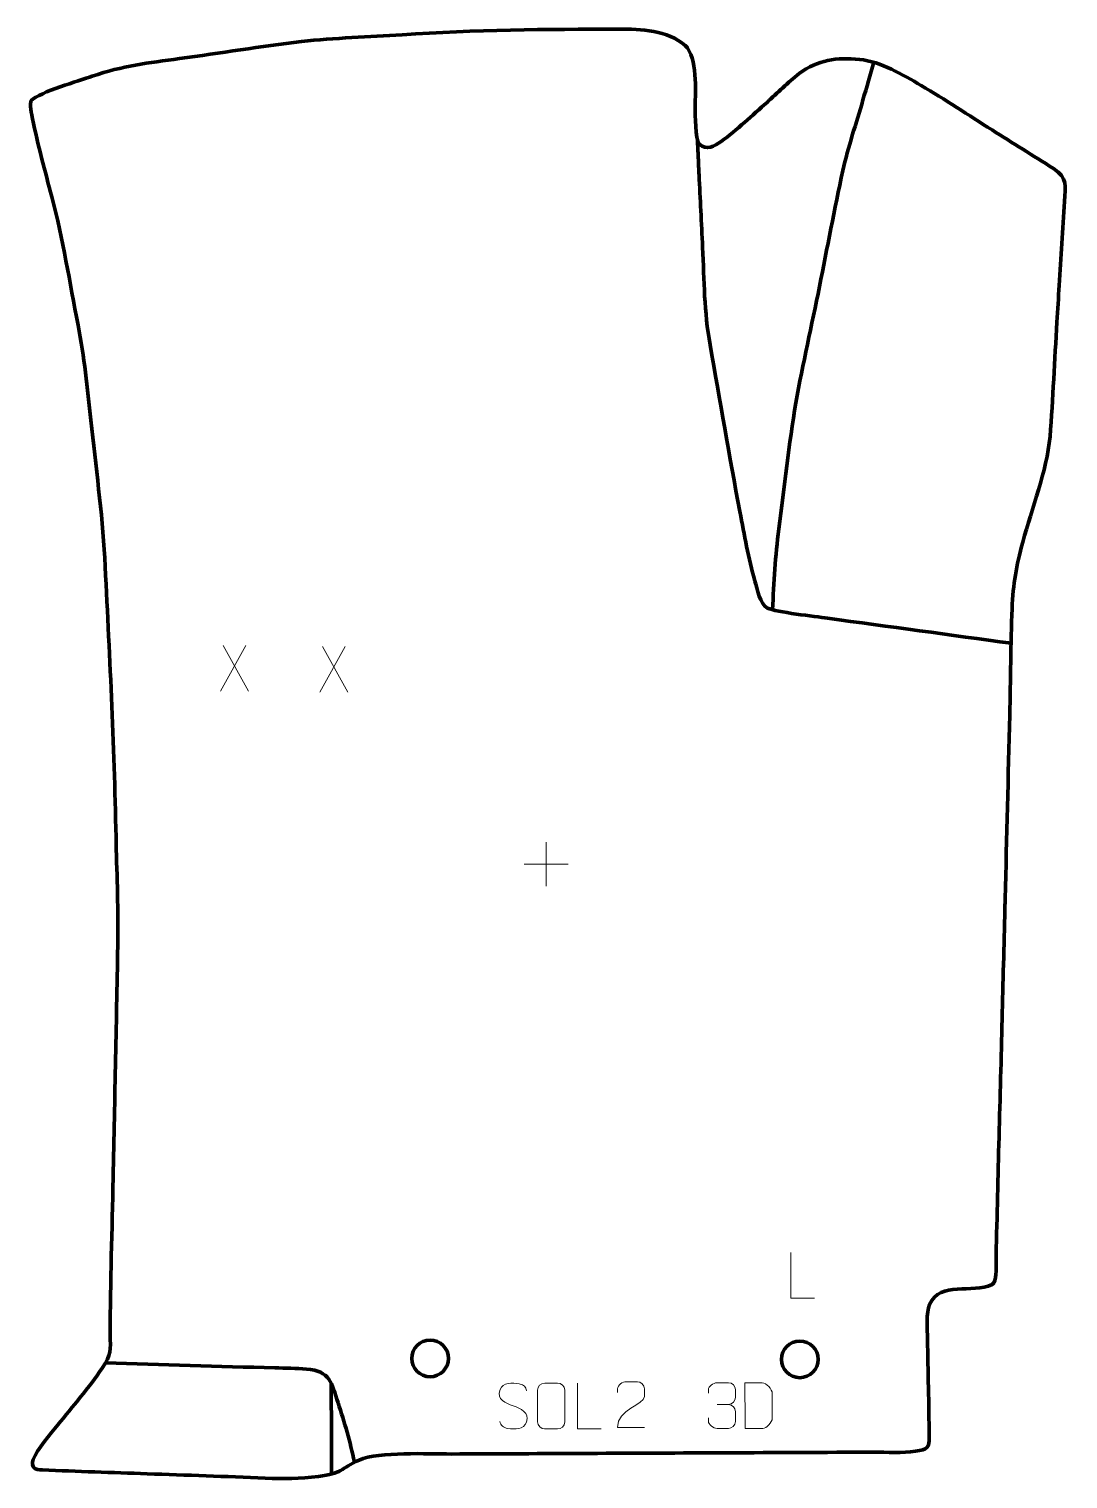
# Model space of a CAD drawing. Header units: millimetres. Extents: x -278 to 288, y -382 to 409.
import ezdxf

# ---------------------------------------------------------------- set-up
doc = ezdxf.new("R2010")
doc.units = ezdxf.units.MM
doc.header["$MEASUREMENT"] = 0
for name, color, linetype in [('layer 1', 7, 'Continuous'), ('layer 2', 7, 'Continuous'), ('layer 3', 7, 'Continuous')]:
    doc.layers.add(name, color=color, linetype=linetype)

msp = doc.modelspace()

# ---------------------------------------------------------------- linework, layer by layer
at = {"layer": 'layer 1', "color": 250, "lineweight": 9}
for points in [[(-160.2805, 72.7669), (-160.2805, 72.7669), (-174.0211, 47.8711), (-174.0211, 47.8711)], [(-172.5665, 72.7669), (-172.5665, 72.7669), (-158.8259, 47.8134), (-158.8259, 47.8134)], [(-106.1073, 72.2377), (-106.1073, 72.2377), (-119.8479, 47.3419), (-119.8479, 47.3419)], [(-118.3933, 72.2377), (-118.3933, 72.2377), (-104.6527, 47.2842), (-104.6527, 47.2842)], [(3.3934, -34.5535), (3.3934, -34.5535), (3.3934, -58.5314), (3.3934, -58.5314)], [(-8.5955, -46.5425), (-8.5955, -46.5425), (15.3824, -46.5425), (15.3824, -46.5425)]]:
    msp.add_open_spline(points, degree=3, dxfattribs=at)
msp.add_open_spline([(149.6871, -283.1629), (149.6871, -283.1629), (136.738, -283.1629), (136.738, -283.1629), (136.738, -283.1629), (136.738, -283.1629), (136.738, -258.2093), (136.738, -258.2093)], degree=3, knots=[0, 0, 0, 0, 0.33333333, 0.33333333, 0.33333333, 0.33333333, 1, 1, 1, 1], dxfattribs=at)
at = {"layer": 'layer 2', "color": 142, "lineweight": 158}
for points, knots in [([(126.7669, 92.2377), (127.5073, 107.2402), (128.2139, 121.2718), (130.2048, 136.2123), (130.2048, 136.2123), (133.2315, 159.0567), (135.6348, 182.3967), (139.5273, 205.0741), (139.5273, 205.0741), (143.2408, 226.2055), (148.1132, 247.3446), (152.3497, 268.4134), (152.3497, 268.4134), (156.5739, 289.4442), (160.5539, 310.5759), (165.0445, 331.5463), (165.0445, 331.5463), (167.9224, 344.3702), (172.3697, 357.3856), (176.0328, 370.0794), (176.0328, 370.0794), (178.0232, 376.9764), (180.015, 383.873), (182.0046, 390.7702)], [0, 0, 0, 0, 0.14285714, 0.14285714, 0.14285714, 0.14285714, 0.28571429, 0.28571429, 0.28571429, 0.28571429, 0.42857143, 0.42857143, 0.42857143, 0.42857143, 0.57142857, 0.57142857, 0.57142857, 0.57142857, 0.71428571, 0.71428571, 0.71428571, 0.71428571, 1, 1, 1, 1]), ([(85.8018, 348.5985), (85.9635, 345.2732), (86.1251, 341.9478), (86.2868, 338.6225), (86.2868, 338.6225), (86.4404, 335.4635), (86.5941, 332.3044), (86.7476, 329.1453), (86.7476, 329.1453), (87.0628, 322.661), (87.3781, 316.1766), (87.6933, 309.6922), (87.6933, 309.6922), (88.0166, 303.0416), (88.34, 296.3909), (88.6633, 289.7403), (88.6633, 289.7403), (89.4917, 271.4343), (89.4713, 254.7924), (92.7454, 236.5792), (92.7454, 236.5792), (98.1671, 206.255), (103.2116, 176.0007), (108.968, 145.7188), (108.968, 145.7188), (111.3758, 132.7147), (113.6113, 120.502), (117.1931, 107.7211), (117.1931, 107.7211), (118.2725, 103.8174), (120.1406, 94.9566), (123.9798, 93.102), (123.9798, 93.102), (128.9676, 90.8508), (149.7963, 88.5344), (156.7979, 87.5789), (156.7979, 87.5789), (190.1772, 83.0232), (223.5572, 78.4711), (256.9362, 73.9125)], [0, 0, 0, 0, 0.09090909, 0.09090909, 0.09090909, 0.09090909, 0.18181818, 0.18181818, 0.18181818, 0.18181818, 0.27272727, 0.27272727, 0.27272727, 0.27272727, 0.36363636, 0.36363636, 0.36363636, 0.36363636, 0.45454545, 0.45454545, 0.45454545, 0.45454545, 0.54545455, 0.54545455, 0.54545455, 0.54545455, 0.63636364, 0.63636364, 0.63636364, 0.63636364, 0.72727273, 0.72727273, 0.72727273, 0.72727273, 0.81818182, 0.81818182, 0.81818182, 0.81818182, 1, 1, 1, 1]), ([(-236.7333, -318.4174), (-205.9492, -319.3397), (-175.1649, -320.2483), (-144.3779, -321.0706), (-144.3779, -321.0706), (-138.8363, -321.2183), (-132.6586, -321.2776), (-127.1792, -321.7008), (-127.1792, -321.7008), (-114.282, -322.6968), (-113.5602, -329.3799), (-109.9883, -340.0501), (-109.9883, -340.0501), (-106.3642, -350.7949), (-103.4532, -361.3361), (-101.0625, -372.4205)], [0, 0, 0, 0, 0.2, 0.2, 0.2, 0.2, 0.4, 0.4, 0.4, 0.4, 0.6, 0.6, 0.6, 0.6, 1, 1, 1, 1]), ([(-113.7591, -329.6211), (-113.7591, -329.6211), (-113.5728, -358.898), (-113.5728, -358.898), (-113.5728, -358.898), (-113.5728, -358.898), (-113.4702, -378.7924), (-113.4702, -378.7924)], [0, 0, 0, 0, 0.33333333, 0.33333333, 0.33333333, 0.33333333, 1, 1, 1, 1])]:
    msp.add_open_spline(points, degree=3, knots=knots, dxfattribs=at)
at = {"layer": 'layer 2', "color": 250, "lineweight": 9}
for points, knots in [([(-14.5148, -341.7194), (-18.7631, -340.249), (-23.6712, -338.4532), (-21.6661, -332.9329), (-21.6661, -332.9329), (-20.1626, -328.793), (-14.949, -329.1815), (-11.3454, -329.7826), (-11.3454, -329.7826), (-8.4848, -330.2598), (-7.6201, -331.473), (-7.3095, -333.5571)], [0, 0, 0, 0, 0.25, 0.25, 0.25, 0.25, 0.5, 0.5, 0.5, 0.5, 1, 1, 1, 1]), ([(2.6184, -329.4164), (4.9441, -329.4164), (7.2702, -329.4164), (9.5963, -329.4164), (9.5963, -329.4164), (11.5429, -329.3808), (13.5343, -330.8724), (13.561, -333.31), (13.561, -333.31), (13.5606, -339.0569), (13.5606, -344.8042), (13.561, -350.5519), (13.561, -350.5519), (13.4212, -352.8753), (11.744, -354.3549), (9.5963, -354.3657), (9.5963, -354.3657), (7.2644, -354.3653), (4.9325, -354.3653), (2.601, -354.3657), (2.601, -354.3657), (0.676, -354.4711), (-1.2961, -352.5866), (-1.2849, -350.5693), (-1.2849, -350.5693), (-1.2846, -344.7992), (-1.2846, -339.0295), (-1.2849, -333.2602), (-1.2849, -333.2602), (-1.2807, -331.1221), (0.466, -329.4029), (2.6184, -329.4164)], [0, 0, 0, 0, 0.11111111, 0.11111111, 0.11111111, 0.11111111, 0.22222222, 0.22222222, 0.22222222, 0.22222222, 0.33333333, 0.33333333, 0.33333333, 0.33333333, 0.44444444, 0.44444444, 0.44444444, 0.44444444, 0.55555556, 0.55555556, 0.55555556, 0.55555556, 0.66666667, 0.66666667, 0.66666667, 0.66666667, 0.77777778, 0.77777778, 0.77777778, 0.77777778, 1, 1, 1, 1]), ([(33.4666, -354.3695), (33.4666, -354.3695), (20.5175, -354.3695), (20.5175, -354.3695), (20.5175, -354.3695), (20.5175, -354.3695), (20.5175, -329.4159), (20.5175, -329.4159)], [0, 0, 0, 0, 0.33333333, 0.33333333, 0.33333333, 0.33333333, 1, 1, 1, 1]), ([(57.0113, -353.5864), (52.0969, -353.5861), (47.1825, -353.5861), (42.2684, -353.5864), (42.2684, -353.5864), (42.2684, -343.6541), (56.9194, -341.0129), (57.0113, -336.7026), (57.0113, -336.7026), (57.011, -335.2785), (57.011, -333.8548), (57.0113, -332.4315), (57.0113, -332.4315), (56.9944, -330.3544), (54.8716, -328.6296), (53.2006, -328.6123), (53.2006, -328.6123), (51.1274, -328.6127), (49.0545, -328.6127), (46.9821, -328.6123), (46.9821, -328.6123), (45.16, -328.5958), (42.3353, -330.3879), (42.2684, -332.4815), (42.2684, -332.4815), (42.2684, -332.4815), (42.2684, -334.5363), (42.2684, -334.5363)], [0, 0, 0, 0, 0.125, 0.125, 0.125, 0.125, 0.25, 0.25, 0.25, 0.25, 0.375, 0.375, 0.375, 0.375, 0.5, 0.5, 0.5, 0.5, 0.625, 0.625, 0.625, 0.625, 0.75, 0.75, 0.75, 0.75, 1, 1, 1, 1]), ([(91.8319, -334.8541), (91.8319, -334.8541), (91.8319, -332.9969), (91.8319, -332.9969), (91.8319, -332.9969), (91.8176, -331.255), (94.4821, -329.1369), (96.5412, -329.1596), (96.5412, -329.1596), (98.6053, -329.1596), (100.6693, -329.1596), (102.733, -329.1596), (102.733, -329.1596), (104.9275, -329.1508), (106.5258, -330.9976), (106.5702, -332.9097), (106.5702, -332.9097), (106.5698, -334.3448), (106.5698, -335.7799), (106.5702, -337.2154), (106.5702, -337.2154), (106.5216, -338.8689), (104.919, -341.0989), (102.7207, -341.0889), (102.7207, -341.0889), (104.9244, -341.1001), (106.5324, -342.9033), (106.5864, -344.9628), (106.5864, -344.9628), (106.586, -346.7475), (106.586, -348.5322), (106.5864, -350.3173), (106.5864, -350.3173), (106.5965, -352.3787), (104.5416, -354.1418), (102.7207, -354.1337), (102.7207, -354.1337), (100.6554, -354.1334), (98.5902, -354.1334), (96.5246, -354.1337), (96.5246, -354.1337), (94.356, -354.1222), (91.825, -351.722), (91.8064, -350.2602), (91.8064, -350.2602), (91.8064, -350.2602), (91.8064, -348.3516), (91.8064, -348.3516)], [0, 0, 0, 0, 0.07692308, 0.07692308, 0.07692308, 0.07692308, 0.15384615, 0.15384615, 0.15384615, 0.15384615, 0.23076923, 0.23076923, 0.23076923, 0.23076923, 0.30769231, 0.30769231, 0.30769231, 0.30769231, 0.38461538, 0.38461538, 0.38461538, 0.38461538, 0.46153846, 0.46153846, 0.46153846, 0.46153846, 0.53846154, 0.53846154, 0.53846154, 0.53846154, 0.61538462, 0.61538462, 0.61538462, 0.61538462, 0.69230769, 0.69230769, 0.69230769, 0.69230769, 0.76923077, 0.76923077, 0.76923077, 0.76923077, 0.84615385, 0.84615385, 0.84615385, 0.84615385, 1, 1, 1, 1]), ([(111.8041, -354.0952), (114.1359, -354.0948), (119.0861, -354.1188), (121.4176, -354.1191), (121.4176, -354.1191), (123.3426, -354.2245), (126.6612, -350.6829), (126.65, -348.6656), (126.65, -348.6656), (126.6496, -342.8955), (126.6496, -340.7258), (126.65, -334.9565), (126.65, -334.9565), (126.6457, -332.8184), (123.2712, -329.1583), (121.1188, -329.1718), (121.1188, -329.1718), (118.7931, -329.1718), (114.0688, -329.1718), (111.7427, -329.1718), (111.7427, -329.1718), (111.7431, -334.9187), (111.8044, -348.3479), (111.8041, -354.0952)], [0, 0, 0, 0, 0.14285714, 0.14285714, 0.14285714, 0.14285714, 0.28571429, 0.28571429, 0.28571429, 0.28571429, 0.42857143, 0.42857143, 0.42857143, 0.42857143, 0.57142857, 0.57142857, 0.57142857, 0.57142857, 0.71428571, 0.71428571, 0.71428571, 0.71428571, 1, 1, 1, 1]), ([(-14.5148, -341.7195), (-10.4962, -343.3662), (-5.4667, -345.2545), (-7.3007, -350.6148), (-7.3007, -350.6148), (-8.7605, -354.8812), (-13.6713, -354.6245), (-17.3974, -354.0698), (-17.3974, -354.0698), (-20.1474, -353.66), (-21.3683, -352.4465), (-21.7463, -350.3343)], [0, 0, 0, 0, 0.25, 0.25, 0.25, 0.25, 0.5, 0.5, 0.5, 0.5, 1, 1, 1, 1])]:
    msp.add_open_spline(points, degree=3, knots=knots, dxfattribs=at)
msp.add_open_spline([(96.5416, -341.0993), (96.5416, -341.0993), (102.738, -341.0993), (102.738, -341.0993)], degree=3, dxfattribs=at)
at = {"layer": 'layer 3', "color": 22, "lineweight": 158}
msp.add_open_spline([(-243.9354, 383.0104), (-227.2649, 388.787), (-213.5215, 390.2611), (-196.2841, 392.5999), (-196.2841, 392.5999), (-174.1847, 395.6224), (-152.049, 399.3073), (-129.9229, 401.9583), (-129.9229, 401.9583), (-111.8257, 403.9571), (-93.2584, 404.3636), (-75.0397, 405.6751), (-75.0397, 405.6751), (-35.5073, 408.3698), (3.4773, 408.5995), (43.055, 408.7475), (43.055, 408.7475), (54.9769, 408.7659), (69.6295, 407.9594), (79.1312, 399.846), (79.1312, 399.846), (86.1911, 392.7965), (84.5753, 375.5503), (84.6784, 366.0911), (84.6784, 366.0911), (84.6992, 361.9762), (84.4869, 348.8897), (86.9356, 346.0509), (86.9356, 346.0509), (90.581, 342.2083), (95.2309, 344.8685), (98.7782, 347.4305), (98.7782, 347.4305), (107.2635, 353.7136), (115.8555, 361.6934), (123.7644, 368.7891), (123.7644, 368.7891), (129.4537, 373.9139), (135.2975, 379.6525), (141.2179, 384.4229), (141.2179, 384.4229), (151.6756, 392.1466), (161.5703, 393.2534), (174.212, 392.1988), (174.212, 392.1988), (185.9334, 390.9218), (197.6136, 383.8508), (207.7091, 378.0137), (207.7091, 378.0137), (220.7611, 370.4485), (233.5774, 361.7817), (246.377, 353.7094), (246.377, 353.7094), (257.5021, 346.6977), (268.7251, 339.8078), (279.7922, 332.7099), (279.7922, 332.7099), (287.7586, 327.3177), (286.2506, 323.4518), (285.7998, 314.7196), (285.7998, 314.7196), (285.015, 299.5167), (283.8856, 284.2293), (282.9673, 269.0153), (282.9673, 269.0153), (282.5651, 262.3532), (282.1629, 255.691), (281.7607, 249.0289), (281.7607, 249.0289), (280.5107, 228.2448), (279.5379, 207.3469), (278.0067, 186.5926), (278.0067, 186.5926), (276.1204, 167.3015), (268.0869, 147.8716), (263.1344, 129.0522), (263.1344, 129.0522), (259.6267, 115.6888), (257.8437, 106.6709), (257.2785, 92.764), (257.2785, 92.764), (256.5051, 73.4955), (256.5063, 54.0554), (256.0227, 34.7451), (256.0227, 34.7451), (255.1878, 1.4128), (254.3526, -31.9194), (253.5176, -65.2517), (253.5176, -65.2517), (253.4383, -68.4183), (253.359, -71.5848), (253.2796, -74.7514), (253.2796, -74.7514), (252.7786, -94.7508), (252.2776, -114.7501), (251.7766, -134.7495), (251.7766, -134.7495), (250.6976, -177.7405), (249.4377, -220.7466), (248.539, -263.7395), (248.539, -263.7395), (248.5031, -266.838), (249.2197, -273.7157), (246.3801, -275.6567), (246.3801, -275.6567), (235.4642, -280.8534), (218.2252, -273.3879), (212.2757, -286.5312), (212.2757, -286.5312), (210.4402, -290.9459), (211.1223, -300.245), (211.2014, -305.3217), (211.2014, -305.3217), (211.485, -323.0115), (211.9855, -340.7518), (212.1216, -358.4352), (212.1216, -358.4352), (212.1709, -364.8415), (211.2167, -365.4751), (204.7207, -366.4979), (204.7207, -366.4979), (197.5447, -367.5744), (189.1014, -366.9832), (181.7378, -367.0157), (181.7378, -367.0157), (155.0666, -367.1336), (128.3955, -367.2506), (101.7243, -367.3681), (101.7243, -367.3681), (51.7159, -367.5882), (1.7074, -367.8085), (-48.301, -368.0285), (-48.301, -368.0285), (-61.1847, -368.0402), (-87.3504, -366.6117), (-98.5307, -371.3271), (-98.5307, -371.3271), (-108.7521, -376.1323), (-107.7272, -378.6163), (-120.6403, -380.2032), (-120.6403, -380.2032), (-131.2038, -381.4546), (-139.106, -381.6514), (-149.718, -381.1822), (-149.718, -381.1822), (-171.1186, -380.2362), (-192.6192, -379.5757), (-214.0357, -378.78), (-214.0357, -378.78), (-233.0358, -378.0749), (-252.0816, -377.4993), (-271.0712, -376.7333), (-271.0712, -376.7333), (-275.1016, -376.5707), (-277.5224, -375.5293), (-276.0171, -370.9505), (-276.0171, -370.9505), (-274.1677, -365.7352), (-266.433, -356.9145), (-262.6868, -352.1889), (-262.6868, -352.1889), (-254.6544, -342.1305), (-245.6989, -331.8991), (-238.5038, -321.287), (-238.5038, -321.287), (-233.2477, -313.4777), (-234.1094, -311.7722), (-234.1107, -302.5296), (-234.1107, -302.5296), (-234.1148, -274.2518), (-233.0842, -245.7747), (-232.5257, -217.4776), (-232.5257, -217.4776), (-231.6656, -173.9719), (-230.6488, -130.4604), (-229.9693, -86.9524), (-229.9693, -86.9524), (-229.7124, -68.5973), (-230.6087, -49.9542), (-230.9674, -31.5644), (-230.9674, -31.5644), (-231.9902, 19.0142), (-234.5292, 69.8852), (-237.1468, 120.4164), (-237.1468, 120.4164), (-238.4989, 145.3626), (-242.0409, 170.6135), (-244.6799, 195.4998), (-244.6799, 195.4998), (-246.5038, 213.1945), (-248.2255, 229.8692), (-251.6723, 247.3816), (-251.6723, 247.3816), (-256.2468, 270.9119), (-259.8009, 293.9722), (-265.9476, 317.2314), (-265.9476, 317.2314), (-269.6371, 331.1922), (-273.5989, 345.7289), (-276.4385, 359.8623), (-276.4385, 359.8623), (-276.7804, 361.5639), (-278.3707, 368.5638), (-277.1093, 369.801), (-277.1093, 369.801), (-272.2838, 374.5334), (-251.3003, 380.4031), (-243.9354, 383.0104)], degree=3, knots=[0, 0, 0, 0, 0.01886792, 0.01886792, 0.01886792, 0.01886792, 0.03773585, 0.03773585, 0.03773585, 0.03773585, 0.05660377, 0.05660377, 0.05660377, 0.05660377, 0.0754717, 0.0754717, 0.0754717, 0.0754717, 0.09433962, 0.09433962, 0.09433962, 0.09433962, 0.11320755, 0.11320755, 0.11320755, 0.11320755, 0.13207547, 0.13207547, 0.13207547, 0.13207547, 0.1509434, 0.1509434, 0.1509434, 0.1509434, 0.16981132, 0.16981132, 0.16981132, 0.16981132, 0.18867925, 0.18867925, 0.18867925, 0.18867925, 0.20754717, 0.20754717, 0.20754717, 0.20754717, 0.22641509, 0.22641509, 0.22641509, 0.22641509, 0.24528302, 0.24528302, 0.24528302, 0.24528302, 0.26415094, 0.26415094, 0.26415094, 0.26415094, 0.28301887, 0.28301887, 0.28301887, 0.28301887, 0.30188679, 0.30188679, 0.30188679, 0.30188679, 0.32075472, 0.32075472, 0.32075472, 0.32075472, 0.33962264, 0.33962264, 0.33962264, 0.33962264, 0.35849057, 0.35849057, 0.35849057, 0.35849057, 0.37735849, 0.37735849, 0.37735849, 0.37735849, 0.39622642, 0.39622642, 0.39622642, 0.39622642, 0.41509434, 0.41509434, 0.41509434, 0.41509434, 0.43396226, 0.43396226, 0.43396226, 0.43396226, 0.45283019, 0.45283019, 0.45283019, 0.45283019, 0.47169811, 0.47169811, 0.47169811, 0.47169811, 0.49056604, 0.49056604, 0.49056604, 0.49056604, 0.50943396, 0.50943396, 0.50943396, 0.50943396, 0.52830189, 0.52830189, 0.52830189, 0.52830189, 0.54716981, 0.54716981, 0.54716981, 0.54716981, 0.56603774, 0.56603774, 0.56603774, 0.56603774, 0.58490566, 0.58490566, 0.58490566, 0.58490566, 0.60377358, 0.60377358, 0.60377358, 0.60377358, 0.62264151, 0.62264151, 0.62264151, 0.62264151, 0.64150943, 0.64150943, 0.64150943, 0.64150943, 0.66037736, 0.66037736, 0.66037736, 0.66037736, 0.67924528, 0.67924528, 0.67924528, 0.67924528, 0.69811321, 0.69811321, 0.69811321, 0.69811321, 0.71698113, 0.71698113, 0.71698113, 0.71698113, 0.73584906, 0.73584906, 0.73584906, 0.73584906, 0.75471698, 0.75471698, 0.75471698, 0.75471698, 0.77358491, 0.77358491, 0.77358491, 0.77358491, 0.79245283, 0.79245283, 0.79245283, 0.79245283, 0.81132075, 0.81132075, 0.81132075, 0.81132075, 0.83018868, 0.83018868, 0.83018868, 0.83018868, 0.8490566, 0.8490566, 0.8490566, 0.8490566, 0.86792453, 0.86792453, 0.86792453, 0.86792453, 0.88679245, 0.88679245, 0.88679245, 0.88679245, 0.90566038, 0.90566038, 0.90566038, 0.90566038, 0.9245283, 0.9245283, 0.9245283, 0.9245283, 0.94339623, 0.94339623, 0.94339623, 0.94339623, 0.96226415, 0.96226415, 0.96226415, 0.96226415, 1, 1, 1, 1], dxfattribs=at)
at = {"layer": 'layer 3', "color": 142, "lineweight": 200}
for points in [[(-59.8168, -305.903), (-65.3396, -305.903), (-69.8167, -310.3801), (-69.8167, -315.903), (-69.8167, -315.903), (-69.8168, -321.4258), (-65.3396, -325.903), (-59.8168, -325.903), (-59.8168, -325.903), (-54.2939, -325.903), (-49.8168, -321.4259), (-49.8168, -315.903), (-49.8168, -315.903), (-49.8167, -310.3802), (-54.2939, -305.903), (-59.8168, -305.903)], [(-59.8168, -305.903), (-65.3396, -305.903), (-69.8167, -310.3802), (-69.8167, -315.903), (-69.8167, -315.903), (-69.8168, -321.4258), (-65.3396, -325.903), (-59.8168, -325.903), (-59.8168, -325.903), (-54.2939, -325.903), (-49.8168, -321.4259), (-49.8168, -315.9031), (-49.8168, -315.9031), (-49.8167, -310.3802), (-54.2939, -305.903), (-59.8168, -305.903)], [(-59.8168, -305.903), (-65.3396, -305.903), (-69.8167, -310.3802), (-69.8167, -315.903), (-69.8167, -315.903), (-69.8168, -321.4259), (-65.3396, -325.903), (-59.8168, -325.903), (-59.8168, -325.903), (-54.2939, -325.903), (-49.8168, -321.4259), (-49.8168, -315.9031), (-49.8168, -315.9031), (-49.8167, -310.3802), (-54.2939, -305.903), (-59.8168, -305.903)], [(-59.8168, -305.903), (-65.3396, -305.903), (-69.8167, -310.3802), (-69.8167, -315.903), (-69.8167, -315.903), (-69.8168, -321.4259), (-65.3396, -325.903), (-59.8168, -325.903), (-59.8168, -325.903), (-54.2939, -325.9031), (-49.8168, -321.4259), (-49.8168, -315.9031), (-49.8168, -315.9031), (-49.8167, -310.3802), (-54.2939, -305.903), (-59.8168, -305.903)], [(-59.8168, -305.9031), (-65.3396, -305.9031), (-69.8167, -310.3802), (-69.8167, -315.903), (-69.8167, -315.903), (-69.8168, -321.4259), (-65.3396, -325.903), (-59.8168, -325.9031), (-59.8168, -325.9031), (-54.2939, -325.9031), (-49.8168, -321.4259), (-49.8168, -315.9031), (-49.8168, -315.9031), (-49.8167, -310.3802), (-54.2939, -305.9031), (-59.8168, -305.9031)], [(-59.8168, -305.9031), (-65.3396, -305.9031), (-69.8167, -310.3802), (-69.8167, -315.9031), (-69.8167, -315.9031), (-69.8168, -321.4259), (-65.3396, -325.9031), (-59.8168, -325.9031), (-59.8168, -325.9031), (-54.2939, -325.9031), (-49.8168, -321.4259), (-49.8168, -315.9031), (-49.8168, -315.9031), (-49.8167, -310.3802), (-54.2939, -305.9031), (-59.8168, -305.9031)], [(-59.8168, -305.9031), (-65.3396, -305.9031), (-69.8167, -310.3802), (-69.8167, -315.9031), (-69.8167, -315.9031), (-69.8168, -321.4259), (-65.3396, -325.9031), (-59.8168, -325.9031), (-59.8168, -325.9031), (-54.2939, -325.9031), (-49.8168, -321.426), (-49.8168, -315.9031), (-49.8168, -315.9031), (-49.8167, -310.3803), (-54.2939, -305.9031), (-59.8168, -305.9031)], [(-59.8168, -305.9031), (-65.3396, -305.9031), (-69.8167, -310.3802), (-69.8167, -315.9031), (-69.8167, -315.9031), (-69.8168, -321.4259), (-65.3396, -325.9031), (-59.8168, -325.9031), (-59.8168, -325.9031), (-54.2939, -325.9031), (-49.8168, -321.426), (-49.8168, -315.9031), (-49.8168, -315.9031), (-49.8167, -310.3803), (-54.2939, -305.9031), (-59.8168, -305.9031)], [(-59.8168, -305.9031), (-65.3396, -305.9031), (-69.8167, -310.3803), (-69.8167, -315.9031), (-69.8167, -315.9031), (-69.8168, -321.4259), (-65.3396, -325.9031), (-59.8168, -325.9031), (-59.8168, -325.9031), (-54.2939, -325.9031), (-49.8168, -321.426), (-49.8168, -315.9031), (-49.8168, -315.9031), (-49.8167, -310.3803), (-54.2939, -305.9031), (-59.8168, -305.9031)], [(-59.8168, -305.9031), (-65.3396, -305.9031), (-69.8167, -310.3803), (-69.8167, -315.9031), (-69.8167, -315.9031), (-69.8168, -321.4259), (-65.3396, -325.9031), (-59.8168, -325.9031), (-59.8168, -325.9031), (-54.2939, -325.9031), (-49.8168, -321.426), (-49.8168, -315.9032), (-49.8168, -315.9032), (-49.8167, -310.3803), (-54.2939, -305.9031), (-59.8168, -305.9031)], [(-59.8168, -305.9031), (-65.3396, -305.9031), (-69.8167, -310.3803), (-69.8167, -315.9031), (-69.8167, -315.9031), (-69.8168, -321.426), (-65.3396, -325.9031), (-59.8168, -325.9031), (-59.8168, -325.9031), (-54.2939, -325.9031), (-49.8168, -321.426), (-49.8168, -315.9032), (-49.8168, -315.9032), (-49.8167, -310.3803), (-54.2939, -305.9031), (-59.8168, -305.9031)], [(-59.8168, -305.9031), (-65.3396, -305.9031), (-69.8167, -310.3803), (-69.8167, -315.9031), (-69.8167, -315.9031), (-69.8168, -321.426), (-65.3396, -325.9031), (-59.8168, -325.9031), (-59.8168, -325.9031), (-54.2939, -325.9032), (-49.8168, -321.426), (-49.8168, -315.9032), (-49.8168, -315.9032), (-49.8167, -310.3803), (-54.2939, -305.9031), (-59.8168, -305.9031)], [(-59.8168, -305.9032), (-65.3396, -305.9032), (-69.8167, -310.3803), (-69.8167, -315.9031), (-69.8167, -315.9031), (-69.8168, -321.426), (-65.3396, -325.9031), (-59.8168, -325.9032), (-59.8168, -325.9032), (-54.2939, -325.9032), (-49.8168, -321.426), (-49.8168, -315.9032), (-49.8168, -315.9032), (-49.8167, -310.3803), (-54.2939, -305.9032), (-59.8168, -305.9032)], [(-59.8168, -305.9032), (-65.3396, -305.9032), (-69.8167, -310.3803), (-69.8167, -315.9032), (-69.8167, -315.9032), (-69.8168, -321.426), (-65.3396, -325.9032), (-59.8168, -325.9032), (-59.8168, -325.9032), (-54.2939, -325.9032), (-49.8168, -321.4261), (-49.8168, -315.9032), (-49.8168, -315.9032), (-49.8167, -310.3803), (-54.2939, -305.9032), (-59.8168, -305.9032)], [(-59.8168, -305.9032), (-65.3396, -305.9032), (-69.8167, -310.3803), (-69.8167, -315.9032), (-69.8167, -315.9032), (-69.8168, -321.426), (-65.3396, -325.9032), (-59.8168, -325.9032), (-59.8168, -325.9032), (-54.2939, -325.9032), (-49.8168, -321.4261), (-49.8168, -315.9032), (-49.8168, -315.9032), (-49.8167, -310.3804), (-54.2939, -305.9032), (-59.8168, -305.9032)], [(-59.8168, -305.9032), (-65.3396, -305.9032), (-69.8167, -310.3803), (-69.8167, -315.9032), (-69.8167, -315.9032), (-69.8168, -321.426), (-65.3396, -325.9032), (-59.8168, -325.9032), (-59.8168, -325.9032), (-54.2939, -325.9032), (-49.8168, -321.4261), (-49.8168, -315.9032), (-49.8168, -315.9032), (-49.8167, -310.3804), (-54.2939, -305.9032), (-59.8168, -305.9032)], [(-59.8168, -305.9032), (-65.3396, -305.9032), (-69.8167, -310.3804), (-69.8167, -315.9032), (-69.8167, -315.9032), (-69.8168, -321.426), (-65.3396, -325.9032), (-59.8168, -325.9032), (-59.8168, -325.9032), (-54.2939, -325.9032), (-49.8168, -321.4261), (-49.8168, -315.9033), (-49.8168, -315.9033), (-49.8167, -310.3804), (-54.2939, -305.9032), (-59.8168, -305.9032)], [(-59.8168, -305.9032), (-65.3396, -305.9032), (-69.8167, -310.3804), (-69.8167, -315.9032), (-69.8167, -315.9032), (-69.8168, -321.4261), (-65.3396, -325.9032), (-59.8168, -325.9032), (-59.8168, -325.9032), (-54.2939, -325.9032), (-49.8168, -321.4261), (-49.8168, -315.9033), (-49.8168, -315.9033), (-49.8167, -310.3804), (-54.2939, -305.9032), (-59.8168, -305.9032)], [(-59.8168, -305.9032), (-65.3396, -305.9032), (-69.8167, -310.3804), (-69.8167, -315.9032), (-69.8167, -315.9032), (-69.8168, -321.4261), (-65.3396, -325.9032), (-59.8168, -325.9032), (-59.8168, -325.9032), (-54.2939, -325.9033), (-49.8168, -321.4261), (-49.8168, -315.9033), (-49.8168, -315.9033), (-49.8167, -310.3804), (-54.2939, -305.9032), (-59.8168, -305.9032)], [(-59.8168, -305.9033), (-65.3396, -305.9033), (-69.8167, -310.3804), (-69.8167, -315.9032), (-69.8167, -315.9032), (-69.8168, -321.4261), (-65.3396, -325.9032), (-59.8168, -325.9033), (-59.8168, -325.9033), (-54.2939, -325.9033), (-49.8168, -321.4261), (-49.8168, -315.9033), (-49.8168, -315.9033), (-49.8167, -310.3804), (-54.2939, -305.9033), (-59.8168, -305.9033)], [(-59.8168, -305.9033), (-65.3396, -305.9033), (-69.8167, -310.3804), (-69.8167, -315.9033), (-69.8167, -315.9033), (-69.8168, -321.4261), (-65.3396, -325.9033), (-59.8168, -325.9033), (-59.8168, -325.9033), (-54.2939, -325.9033), (-49.8168, -321.4261), (-49.8168, -315.9033), (-49.8168, -315.9033), (-49.8167, -310.3804), (-54.2939, -305.9033), (-59.8168, -305.9033)], [(141.6195, -306.4321), (136.0967, -306.4321), (131.6196, -310.9092), (131.6196, -316.4321), (131.6196, -316.4321), (131.6195, -321.9549), (136.0967, -326.4321), (141.6195, -326.4321), (141.6195, -326.4321), (147.1424, -326.4321), (151.6195, -321.955), (151.6195, -316.4321), (151.6195, -316.4321), (151.6196, -310.9093), (147.1424, -306.4321), (141.6195, -306.4321)], [(141.6195, -306.4321), (136.0967, -306.4321), (131.6196, -310.9093), (131.6196, -316.4321), (131.6196, -316.4321), (131.6195, -321.9549), (136.0967, -326.4321), (141.6195, -326.4321), (141.6195, -326.4321), (147.1424, -326.4321), (151.6195, -321.955), (151.6195, -316.4322), (151.6195, -316.4322), (151.6196, -310.9093), (147.1424, -306.4321), (141.6195, -306.4321)], [(141.6195, -306.4321), (136.0967, -306.4321), (131.6196, -310.9093), (131.6196, -316.4321), (131.6196, -316.4321), (131.6195, -321.955), (136.0967, -326.4321), (141.6195, -326.4321), (141.6195, -326.4321), (147.1424, -326.4321), (151.6195, -321.955), (151.6195, -316.4322), (151.6195, -316.4322), (151.6196, -310.9093), (147.1424, -306.4321), (141.6195, -306.4321)], [(141.6195, -306.4321), (136.0967, -306.4321), (131.6196, -310.9093), (131.6196, -316.4321), (131.6196, -316.4321), (131.6195, -321.955), (136.0967, -326.4321), (141.6195, -326.4321), (141.6195, -326.4321), (147.1424, -326.4322), (151.6195, -321.955), (151.6195, -316.4322), (151.6195, -316.4322), (151.6196, -310.9093), (147.1424, -306.4321), (141.6195, -306.4321)], [(141.6195, -306.4322), (136.0967, -306.4322), (131.6196, -310.9093), (131.6196, -316.4321), (131.6196, -316.4321), (131.6195, -321.955), (136.0967, -326.4321), (141.6195, -326.4322), (141.6195, -326.4322), (147.1424, -326.4322), (151.6195, -321.955), (151.6195, -316.4322), (151.6195, -316.4322), (151.6196, -310.9093), (147.1424, -306.4322), (141.6195, -306.4322)], [(141.6195, -306.4322), (136.0967, -306.4322), (131.6196, -310.9093), (131.6196, -316.4322), (131.6196, -316.4322), (131.6195, -321.955), (136.0967, -326.4322), (141.6195, -326.4322), (141.6195, -326.4322), (147.1424, -326.4322), (151.6195, -321.955), (151.6195, -316.4322), (151.6195, -316.4322), (151.6196, -310.9093), (147.1424, -306.4322), (141.6195, -306.4322)], [(141.6195, -306.4322), (136.0967, -306.4322), (131.6196, -310.9093), (131.6196, -316.4322), (131.6196, -316.4322), (131.6195, -321.955), (136.0967, -326.4322), (141.6195, -326.4322), (141.6195, -326.4322), (147.1424, -326.4322), (151.6195, -321.9551), (151.6195, -316.4322), (151.6195, -316.4322), (151.6196, -310.9094), (147.1424, -306.4322), (141.6195, -306.4322)], [(141.6195, -306.4322), (136.0967, -306.4322), (131.6196, -310.9093), (131.6196, -316.4322), (131.6196, -316.4322), (131.6195, -321.955), (136.0967, -326.4322), (141.6195, -326.4322), (141.6195, -326.4322), (147.1424, -326.4322), (151.6195, -321.9551), (151.6195, -316.4322), (151.6195, -316.4322), (151.6196, -310.9094), (147.1424, -306.4322), (141.6195, -306.4322)], [(141.6195, -306.4322), (136.0967, -306.4322), (131.6196, -310.9094), (131.6196, -316.4322), (131.6196, -316.4322), (131.6195, -321.955), (136.0967, -326.4322), (141.6195, -326.4322), (141.6195, -326.4322), (147.1424, -326.4322), (151.6195, -321.9551), (151.6195, -316.4322), (151.6195, -316.4322), (151.6196, -310.9094), (147.1424, -306.4322), (141.6195, -306.4322)], [(141.6195, -306.4322), (136.0967, -306.4322), (131.6196, -310.9094), (131.6196, -316.4322), (131.6196, -316.4322), (131.6195, -321.955), (136.0967, -326.4322), (141.6195, -326.4322), (141.6195, -326.4322), (147.1424, -326.4322), (151.6195, -321.9551), (151.6195, -316.4323), (151.6195, -316.4323), (151.6196, -310.9094), (147.1424, -306.4322), (141.6195, -306.4322)], [(141.6195, -306.4322), (136.0967, -306.4322), (131.6196, -310.9094), (131.6196, -316.4322), (131.6196, -316.4322), (131.6195, -321.9551), (136.0967, -326.4322), (141.6195, -326.4322), (141.6195, -326.4322), (147.1424, -326.4322), (151.6195, -321.9551), (151.6195, -316.4323), (151.6195, -316.4323), (151.6196, -310.9094), (147.1424, -306.4322), (141.6195, -306.4322)], [(141.6195, -306.4322), (136.0967, -306.4322), (131.6196, -310.9094), (131.6196, -316.4322), (131.6196, -316.4322), (131.6195, -321.9551), (136.0967, -326.4322), (141.6195, -326.4322), (141.6195, -326.4322), (147.1424, -326.4323), (151.6195, -321.9551), (151.6195, -316.4323), (151.6195, -316.4323), (151.6196, -310.9094), (147.1424, -306.4322), (141.6195, -306.4322)], [(141.6195, -306.4323), (136.0967, -306.4323), (131.6196, -310.9094), (131.6196, -316.4322), (131.6196, -316.4322), (131.6195, -321.9551), (136.0967, -326.4322), (141.6195, -326.4323), (141.6195, -326.4323), (147.1424, -326.4323), (151.6195, -321.9551), (151.6195, -316.4323), (151.6195, -316.4323), (151.6196, -310.9094), (147.1424, -306.4323), (141.6195, -306.4323)], [(141.6195, -306.4323), (136.0967, -306.4323), (131.6196, -310.9094), (131.6196, -316.4323), (131.6196, -316.4323), (131.6195, -321.9551), (136.0967, -326.4323), (141.6195, -326.4323), (141.6195, -326.4323), (147.1424, -326.4323), (151.6195, -321.9552), (151.6195, -316.4323), (151.6195, -316.4323), (151.6196, -310.9094), (147.1424, -306.4323), (141.6195, -306.4323)], [(141.6195, -306.4323), (136.0967, -306.4323), (131.6196, -310.9094), (131.6196, -316.4323), (131.6196, -316.4323), (131.6195, -321.9551), (136.0967, -326.4323), (141.6195, -326.4323), (141.6195, -326.4323), (147.1424, -326.4323), (151.6195, -321.9552), (151.6195, -316.4323), (151.6195, -316.4323), (151.6196, -310.9095), (147.1424, -306.4323), (141.6195, -306.4323)], [(141.6195, -306.4323), (136.0967, -306.4323), (131.6196, -310.9094), (131.6196, -316.4323), (131.6196, -316.4323), (131.6195, -321.9551), (136.0967, -326.4323), (141.6195, -326.4323), (141.6195, -326.4323), (147.1424, -326.4323), (151.6195, -321.9552), (151.6195, -316.4323), (151.6195, -316.4323), (151.6196, -310.9095), (147.1424, -306.4323), (141.6195, -306.4323)], [(141.6195, -306.4323), (136.0967, -306.4323), (131.6196, -310.9095), (131.6196, -316.4323), (131.6196, -316.4323), (131.6195, -321.9551), (136.0967, -326.4323), (141.6195, -326.4323), (141.6195, -326.4323), (147.1424, -326.4323), (151.6195, -321.9552), (151.6195, -316.4324), (151.6195, -316.4324), (151.6196, -310.9095), (147.1424, -306.4323), (141.6195, -306.4323)], [(141.6195, -306.4323), (136.0967, -306.4323), (131.6196, -310.9095), (131.6196, -316.4323), (131.6196, -316.4323), (131.6195, -321.9552), (136.0967, -326.4323), (141.6195, -326.4323), (141.6195, -326.4323), (147.1424, -326.4323), (151.6195, -321.9552), (151.6195, -316.4324), (151.6195, -316.4324), (151.6196, -310.9095), (147.1424, -306.4323), (141.6195, -306.4323)], [(141.6195, -306.4323), (136.0967, -306.4323), (131.6196, -310.9095), (131.6196, -316.4323), (131.6196, -316.4323), (131.6195, -321.9552), (136.0967, -326.4323), (141.6195, -326.4323), (141.6195, -326.4323), (147.1424, -326.4324), (151.6195, -321.9552), (151.6195, -316.4324), (151.6195, -316.4324), (151.6196, -310.9095), (147.1424, -306.4323), (141.6195, -306.4323)], [(141.6195, -306.4324), (136.0967, -306.4324), (131.6196, -310.9095), (131.6196, -316.4323), (131.6196, -316.4323), (131.6195, -321.9552), (136.0967, -326.4323), (141.6195, -326.4324), (141.6195, -326.4324), (147.1424, -326.4324), (151.6195, -321.9552), (151.6195, -316.4324), (151.6195, -316.4324), (151.6196, -310.9095), (147.1424, -306.4324), (141.6195, -306.4324)], [(141.6195, -306.4324), (136.0967, -306.4324), (131.6196, -310.9095), (131.6196, -316.4324), (131.6196, -316.4324), (131.6195, -321.9552), (136.0967, -326.4324), (141.6195, -326.4324), (141.6195, -326.4324), (147.1424, -326.4324), (151.6195, -321.9552), (151.6195, -316.4324), (151.6195, -316.4324), (151.6196, -310.9095), (147.1424, -306.4324), (141.6195, -306.4324)]]:
    msp.add_open_spline(points, degree=3, knots=[0, 0, 0, 0, 0.2, 0.2, 0.2, 0.2, 0.4, 0.4, 0.4, 0.4, 0.6, 0.6, 0.6, 0.6, 1, 1, 1, 1], dxfattribs=at)
for points in [[(-59.8168, -305.903), (-59.8168, -305.903), (-59.8168, -305.9033), (-59.8168, -305.9033)], [(-59.8168, -305.903), (-59.8168, -305.903), (-59.8168, -305.9033), (-59.8168, -305.9033)], [(141.6195, -306.4321), (141.6195, -306.4321), (141.6195, -306.4324), (141.6195, -306.4324)], [(141.6195, -306.4321), (141.6195, -306.4321), (141.6195, -306.4324), (141.6195, -306.4324)], [(-69.8167, -315.903), (-69.8167, -315.903), (-69.8167, -315.9033), (-69.8167, -315.9033)], [(-49.8168, -315.903), (-49.8168, -315.903), (-49.8168, -315.9033), (-49.8168, -315.9033)], [(131.6196, -316.4321), (131.6196, -316.4321), (131.6196, -316.4324), (131.6196, -316.4324)], [(151.6195, -316.4321), (151.6195, -316.4321), (151.6195, -316.4324), (151.6195, -316.4324)], [(-59.8168, -325.903), (-59.8168, -325.903), (-59.8168, -325.9033), (-59.8168, -325.9033)], [(141.6195, -326.4321), (141.6195, -326.4321), (141.6195, -326.4324), (141.6195, -326.4324)]]:
    msp.add_open_spline(points, degree=3, dxfattribs=at)

doc.saveas('drawing.dxf')
